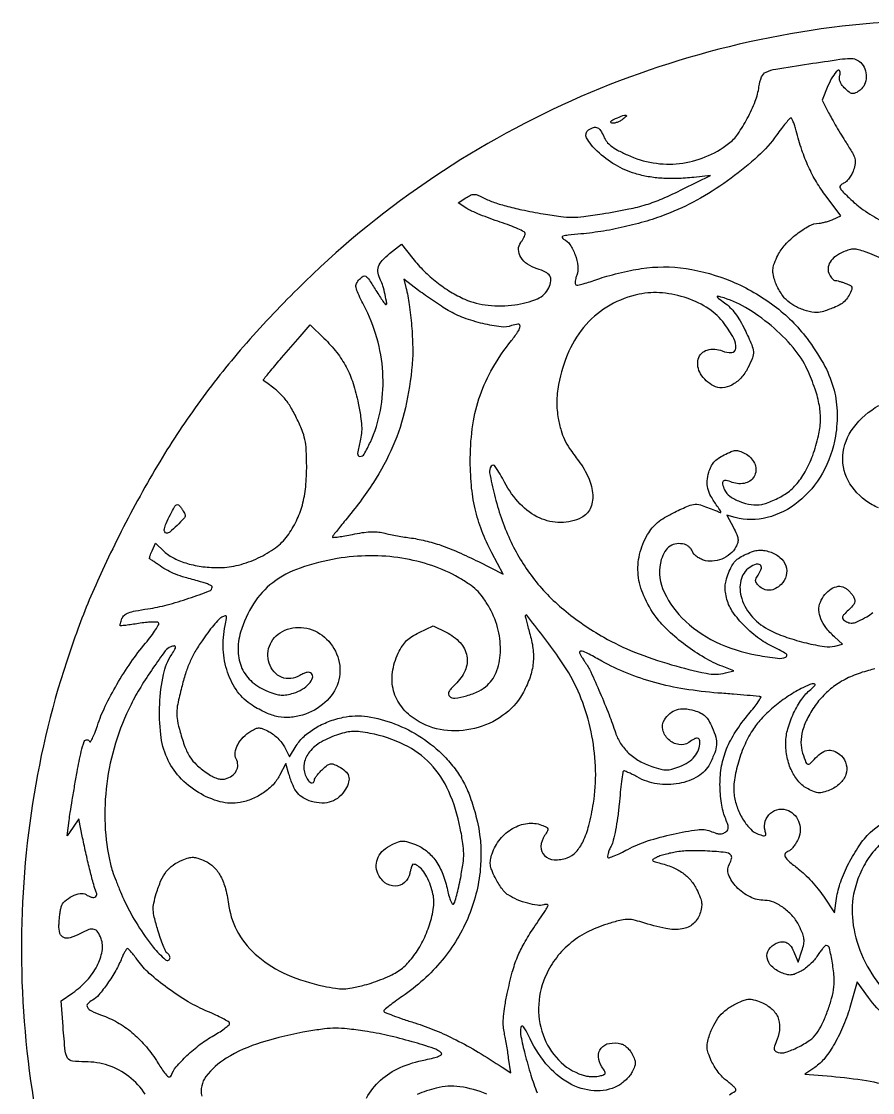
# Model space of a CAD drawing. Extents: x 110 to 728, y 29 to 646.
# Drawn here: x 109.6 to 392.4, y 290.1 to 646.1 of the extents above; entities that cross this region are included whole.
import ezdxf

# ---------------------------------------------------------------- set-up
doc = ezdxf.new("R2010")
doc.units = 0

msp = doc.modelspace()

# ---------------------------------------------------------------- linework, layer by layer
for points in [[(399.5, 645.989729, 0.045109), (344.721295, 637.681047, 0.045136), (292.332417, 619.683999, 0.045156), (244.044188, 592.58732, 0.045231), (201.434098, 557.275399, 0.017826), (183.339375, 537.958331, 0.022834), (168.18223, 518.882773, 0.022785), (154.80264, 498.470491, 0.017624), (142.065643, 475.122421, 0.00655), (136.543485, 463.721465, 0.010479), (132.162326, 453.831211, 0.011067), (128.371664, 444.170171, 0.008587), (124.661904, 433.5, 0.04384), (112.839986, 382.965581, 0.041591), (109.722688, 330.233605, 0.041653), (115.373704, 277.792377, 0.04429)], [(150.782505, 289.581621, 0.080999), (145.317409, 295.469605, 0.084888), (138.492396, 299.12415, 0.082339), (130.766917, 300.354546, -0.029958), (126.590944, 300.578298, -0.228573), (124.973088, 301.599052, -0.11519), (124.186505, 303.901857, -0.005539), (123.46236, 312.043929), (122.797777, 320.587858), (126.719436, 323.305569, 0.056914), (131.36548, 327.378142, 0.064151), (134.760986, 332.244159, 0.073659), (136.456638, 337.129676, 0.138459), (136.091697, 341.258819, 0.049782), (134.980271, 343.486375, 0.19271), (133.75462, 344.375818, 0.154062), (132.066313, 344.27658, 0.029022), (129.212142, 342.993557, -0.041684), (125.834459, 341.576764, -0.175929), (123.674408, 341.651201, -0.234048), (122.441642, 343.033617, -0.074078), (122.09968, 345.856989, -0.013824), (122.1859, 347.423001, -0.010807), (122.363127, 349.116679, -0.010958), (122.596928, 350.687152, -0.026082), (122.856543, 351.838089, -0.14316), (124.052057, 353.751783, -0.067575), (126.489054, 355.394342, -0.069313), (129.177918, 356.284565, -0.188654), (131.112582, 355.909259, 0.053479), (132.742461, 355.106441, 0.149753), (133.999967, 355.039066, 0.287052), (134.592971, 355.65313, 0.151066), (134.492899, 356.75, -0.030255), (133.634579, 359.252957, -0.006027), (132.428714, 363.826206, -0.006334), (131.150477, 369.210485, -0.005755), (129.965508, 374.799952), (128.705512, 381.099903), (126.771359, 378.299952), (124.837205, 375.5), (125.459026, 380.5, -0.007925), (125.831731, 383.152835, -0.002152), (126.505658, 387.335938, -0.002177), (127.311514, 392.076175, -0.002261), (128.148831, 396.75, -0.007096), (129.487398, 403.492369, -0.044807), (130.520397, 406.835006, -0.318852), (131.404502, 407.394475, -0.308027), (132.250971, 406.75, 0.621168), (132.558203, 406.707747, 0.034959), (133.185704, 407.788861, 0.022884), (133.980632, 409.616577, 0.010777), (134.846572, 412.041866, -0.032365), (137.466623, 418.487346, -0.019335), (141.358519, 425.79332, -0.018868), (145.9871, 433.080762, -0.023148), (150.865825, 439.5, 0.012297), (152.735987, 441.852932, 0.019884), (154.194945, 443.952791, 0.014739), (155.231151, 445.689391, 0.333378), (155.157284, 446.232907, 0.194187), (154.595342, 446.476167, 0.01484), (152.91185, 446.468185, 0.018661), (150.843635, 446.319563, 0.013072), (148.528668, 446.004666, -0.004013), (146.250713, 445.652664, -0.00643), (144.300609, 445.392901, -0.001926), (142.617, 445.197211, -0.248854), (142.428134, 445.271759, -0.232945), (142.383313, 445.447786, -0.011209), (142.52592, 446.054614, -0.016362), (142.741774, 446.788783, -0.010867), (143.034873, 447.616289, -0.125001), (143.828113, 448.749182, -0.087487), (145.17364, 449.549708, -0.044974), (147.469878, 450.19086, -0.009001), (151.668313, 450.887348, 0.027812), (158.009666, 452.186036, 0.017316), (165.280086, 454.37338, 0.008603), (172.099905, 456.817116, 0.311945), (173, 458.119442, 0.271591), (172.782777, 458.489853, 0.022854), (171.751563, 459.006328, 0.025406), (170.378599, 459.53541, 0.016633), (168.75, 460.010351, -0.00792), (163.995438, 461.30747, -0.023122), (160.777125, 462.404108, -0.030669), (158.221532, 463.594656, -0.026722), (155.705773, 465.13956, 0.000075), (154.45656, 466.001546, 0.000109), (153.35726, 466.759492, 0.000051), (152.420578, 467.404872, 0.002013), (152.212559, 467.546936, -0.316245), (152.144867, 467.725124, -0.013605), (152.338102, 468.405464, -0.019001), (152.635598, 469.241296, -0.011896), (153.043579, 470.1963), (154.162039, 472.651053), (157.033369, 469.968829, 0.072906), (160.33144, 467.684281, 0.044235), (164.761652, 465.956598, 0.040148), (169.944667, 464.888829, 0.034324), (175.513722, 464.586153, 0.060391), (181.771549, 465.435882, 0.045931), (188.283989, 467.793905, 0.047083), (194.036827, 471.190066, 0.07929), (197.990584, 475.145699, 0.043419), (200.961751, 480.100903, 0.046528), (202.952268, 485.383442, 0.042172), (204.062469, 491.379795, 0.026555), (204.387947, 498.5, 0.011059), (204.231832, 503.784411, 0.039413), (203.791944, 507.137717, 0.044016), (202.857507, 510.188782, 0.016341), (201.034103, 514.295587, 0.023911), (198.874421, 518.26448, 0.044171), (196.6994, 521.219922, 0.042532), (193.982085, 523.818463, 0.020518), (190.107705, 526.685179, -0.437715), (190.047659, 527.08348, -0.003019), (192.464875, 530.062925, -0.006103), (196.022472, 534.288072, -0.001379), (202.174178, 541.376067), (205.557021, 545.252134), (210.129787, 540.807914, -0.033352), (214.391486, 536.074211, -0.045265), (217.521376, 531.253211, -0.043643), (219.810959, 525.809448, -0.028125), (221.536193, 519.181934, -0.010106), (222.3184, 514.839379, -0.027262), (222.642112, 511.722691, -0.036421), (222.581244, 509.168746, -0.038003), (222.148677, 506.687618, 0.025485), (221.320842, 502.553241, 0.425294), (222.091759, 501.554943, 0.299816), (223.476268, 502.264502, 0.021326), (225.544429, 506.316079, 0.06066), (228.876094, 516.78302, 0.055446), (229.738188, 528.072526, 0.054207), (228.091725, 539.518033, 0.052882), (224.018618, 550.443569, -0.004246), (221.454564, 555.697549, -0.060218), (220.787592, 557.675452, -0.166545), (220.954232, 559.000418, -0.082744), (221.950142, 560.394586, -0.05438), (223.206264, 561.40362, -0.290117), (224.046176, 561.406444, -0.10785), (224.944943, 560.523996, -0.005879), (227.089761, 557.162507, 0.004768), (228.346264, 555.183558, 0.007572), (229.463408, 553.516486, 0.002671), (230.446692, 552.11225, 0.24328), (230.663738, 552, 0.465644), (230.990607, 552.388685, 0.008873), (230.426156, 555.322133, 0.017173), (229.711219, 558.216245, 0.053769), (228.961473, 560.071988, -0.078601), (228.132924, 562.455758, -0.126159), (228.289821, 564.590773, -0.103258), (229.515041, 566.681237, -0.041279), (231.949939, 568.960351), (235.899878, 572.08876), (239.671443, 567.29438, 0.031316), (243.337871, 563.190566, 0.028515), (247.599328, 559.437847, 0.028832), (252.205016, 556.237031, 0.034195), (256.900449, 553.784585, 0.077949), (264.672357, 551.738832, 0.059325), (273.488336, 551.886141, 0.064029), (281.058929, 553.925248, 0.19032), (284.858232, 557.588199, 0.071128), (285.52199, 559.849499, 0.176241), (285.174991, 561.515007, 0.14161), (283.750493, 562.803067, 0.040697), (280.953569, 563.895765, -0.075856), (277.733039, 565.421847, -0.105125), (275.521465, 567.714612, -0.134437), (274.755162, 570.276722, -0.169446), (275.511048, 572.617474, 0.024291), (276.05893, 573.419196, 0.024221), (276.52704, 574.27104, 0.024927), (276.861468, 575.052857, 0.081564), (276.968197, 575.603089, 0.287499), (276.6478, 576.148573, 0.012223), (274.548777, 577.176478, 0.017768), (271.871041, 578.294125, 0.011344), (268.687215, 579.410289, -0.009044), (265.298855, 580.580692, -0.009343), (261.991779, 581.860953, -0.009113), (259.170752, 583.074573, -0.039039), (257.567511, 583.955714), (254.760591, 585.797027), (257.304098, 587.463597, -0.029148), (258.823692, 588.337213, -0.106413), (259.894507, 588.612294, -0.10282), (261.003698, 588.427033, -0.026245), (262.673802, 587.675407, 0.031884), (266.219705, 586.127392, 0.020603), (270.491935, 584.774503, 0.016037), (275.892844, 583.490474, 0.007375), (283, 582.148744, 0.009462), (288.816671, 581.252275, 0.033566), (292.580713, 581.000126, 0.0324), (296.410533, 581.249396, 0.00838), (302.532848, 582.152983, 0.00773), (311.420496, 583.758791, 0.025906), (317.159366, 585.199799, 0.028554), (322.424927, 587.151191, 0.010999), (329.5, 590.430237), (338.5, 594.84444), (333, 594.265921, -0.017268), (327.402774, 593.871975, -0.024931), (322.442549, 593.94201, -0.027273), (317.883343, 594.484828, -0.02891), (313.5, 595.515036, -0.062292), (306.932811, 598.393313, -0.054371), (300.939128, 602.91319, -0.071886), (297.392748, 607.366474, -0.403984), (298.046214, 610.049724, -0.063976), (299.718858, 610.829544, -0.182249), (300.98122, 610.763768, -0.151767), (302.036042, 609.850065, -0.04078), (303.060039, 607.855052, 0.067155), (304.04354, 606.164131, 0.061797), (305.464687, 604.740005, 0.043657), (307.607964, 603.348778, 0.014953), (310.93136, 601.708043, 0.065916), (319.48491, 599.089811, 0.06937), (328.273706, 598.853486, 0.069355), (336.79364, 601.030104, 0.065843), (344.559832, 605.477838, 0.077848), (347.581856, 608.633243, 0.029629), (350.770597, 613.843739, 0.029869), (353.387974, 619.547447, 0.058638), (354.637902, 624.374857, -0.060074), (355.496324, 627.65154, -0.193592), (357.016888, 629.255615, -0.066794), (360.188694, 630.223847, -0.003181), (371.192458, 631.96044, -0.00168), (381.533587, 633.489572, -0.029081), (384.932537, 633.780204, -0.09811), (386.84327, 633.45528, -0.105732), (388.428571, 632.428571, -0.108568), (389.79762, 630.288471, -0.09362), (390.239769, 627.651433, -0.096972), (389.688544, 625.113994, -0.12742), (388.239716, 623.25, -0.043887), (386.756071, 622.301377, -0.159184), (385.665701, 622.119322, -0.132643), (384.558902, 622.60568, -0.026912), (382.948848, 624.051152, -0.043879), (382.082619, 625.084398, -0.070964), (381.56573, 626.106255, -0.080851), (381.394924, 627.130367, -0.077968), (381.553786, 628.169465, 0.166591), (381.522187, 629.553987, 0.52692), (380.785193, 629.740545, 0.077666), (379.096679, 627.710451, 0.036448), (377.558396, 624.651239), (375.616793, 619.968459), (377.774882, 615.734229, 0.010033), (378.857031, 613.712352, 0.004404), (380.367074, 611.076832, 0.004356), (382.018856, 608.307557, 0.005821), (383.568856, 605.8252, -0.010198), (385.680436, 602.376633, -0.065357), (386.473209, 600.493653, -0.103179), (386.575229, 598.859175, -0.043898), (386.070568, 596.713824, -0.043232), (385.475757, 595.32705, -0.038211), (384.629736, 594.001245, -0.040178), (383.674784, 592.922659, -0.086744), (382.758274, 592.305342, 0.081223), (381.670379, 591.589801, 0.321727), (381.517077, 590.850182, 0.090475), (382.262796, 589.756929, 0.005144), (385.174214, 586.86852, 0.043235), (389.293796, 583.504836, 0.019235), (395.238681, 579.778952, 0.011009)], [(401.923394, 563.536321, 0.061861), (389.894965, 569.537059, 0.021674), (387.696891, 570.207006, 0.06364), (386.130063, 570.404512, 0.069801), (384.64631, 570.193768, 0.030064), (382.758652, 569.524811, 0.057219), (380.04715, 567.990266, 0.095321), (378.261639, 566.079091, 0.122797), (377.581313, 564.005185, 0.141944), (378.012326, 561.976968, 0.032788), (378.483512, 561.220297, 0.039524), (379.02386, 560.580734, 0.043637), (379.552284, 560.132876, 0.155189), (379.970084, 560, -0.057874), (380.473443, 559.941541, -0.010994), (381.368453, 559.709929, -0.011602), (382.406717, 559.390556, -0.010426), (383.467057, 559.012525, -0.024585), (385.020672, 558.332687, -0.210151), (385.495831, 557.762662, -0.175015), (385.443218, 556.965602, -0.016205), (384.579315, 555.153379, -0.064547), (383.382882, 553.427485, -0.069712), (381.813411, 552.114854, -0.04717), (379.464997, 550.942403, -0.013651), (375.642913, 549.584027, -0.113822), (373.070031, 549.358295, -0.046665), (369.638454, 550.170534, -0.045722), (366.221863, 551.684256, -0.06935), (363.632846, 553.639881, -0.040046), (362.541225, 554.921918, -0.023528), (361.439769, 556.609519, -0.023432), (360.491457, 558.411867, -0.036616), (359.867103, 560.049235, -0.031038), (359.350553, 562.264933, -0.073573), (359.31659, 563.954061, -0.062975), (359.776141, 565.734773, -0.018126), (360.924322, 568.34367, -0.073527), (363.326018, 571.87213, -0.040508), (367.169673, 575.420003, -0.04029), (371.323575, 578.164684, -0.120523), (374.587547, 579.045104, 0.042688), (375.508848, 579.145836, 0.017794), (376.727346, 579.430897, 0.017452), (378.017702, 579.830469, 0.02161), (379.186396, 580.295104), (381.872791, 581.5), (376.97599, 587.970151, -0.026667), (373.743338, 592.751155, -0.027952), (371.093064, 597.776355, -0.026276), (368.890551, 603.340861, -0.018916), (367.002215, 609.75, 0.015004), (366.537105, 611.375405, 0.023542), (366.030967, 612.737466, 0.019981), (365.543021, 613.7664, 0.297154), (365.211456, 613.95201, 0.198319), (364.793866, 613.745684, 0.006246), (363.53399, 612.273485, 0.011274), (362.084401, 610.454278, 0.007475), (360.5, 608.305272, -0.051824), (354.298132, 601.28966, -0.028175), (345.394366, 593.985916, -0.027401), (335.221065, 587.380549, -0.034091), (325.08412, 582.447194, -0.021504), (318.318189, 580.040353, -0.016737), (310.782088, 577.992773, -0.016524), (303.00235, 576.425596, -0.01908), (295.5, 575.4632, 0.004506), (291.224983, 575.041007, 0.045882), (289.479288, 574.688681, 0.42461), (289.253102, 574.250874, 0.207069), (289.720651, 573.733218, -0.140071), (291.857544, 571.910656, -0.059191), (293.574091, 568.514982, -0.058707), (294.46726, 564.74326, -0.120216), (294.093584, 561.746146, 0.029437), (293.760627, 560.686559, 0.04228), (293.602902, 559.715965, 0.049493), (293.619919, 558.953726, 0.227822), (293.851534, 558.591757, 0.193311), (294.415584, 558.493968, 0.009534), (296.289731, 558.931436, 0.014265), (298.540803, 559.571218, 0.009717), (301.063324, 560.420813, -0.017283), (304.101055, 561.393015, -0.008926), (307.959226, 562.408339, -0.008862), (311.967861, 563.312126, -0.013273), (315.5, 563.945693, -0.075382), (330.408955, 563.952569, -0.062384), (345.710345, 559.641496, -0.061611), (359.658935, 551.612423, -0.069543), (370.595313, 540.701611, -0.035026), (376.033765, 532.358682, -0.056194), (379.302744, 524.526406, -0.061118), (380.580546, 516.660428, -0.051559), (380.040184, 508.23824, -0.085683), (375.729073, 495.974797, -0.095484), (367.665871, 486.389896, -0.106355), (357.395591, 481.18449, -0.133268), (346.757041, 481.267285), (344.014082, 482.03457), (346.141565, 477.952904, -0.016365), (347.255044, 475.634579, -0.0713), (347.664166, 474.171533, -0.101994), (347.573056, 472.925182, -0.053837), (346.989759, 471.480865, -0.095602), (345.064472, 469.109853, -0.078465), (342.264104, 467.42536, -0.079274), (339.109988, 466.697767, -0.101326), (336.161055, 467.0937, -0.042086), (334.940435, 467.638139, -0.041081), (333.817668, 468.383065, -0.044114), (332.945585, 469.205446, -0.10519), (332.507741, 469.975611, 0.081785), (332.135364, 470.707708, 0.052813), (331.493071, 471.412162, 0.051597), (330.69557, 471.984993, 0.066099), (329.859559, 472.326475, 0.091716), (327.319158, 472.511891, 0.1192), (325.132237, 471.72018, 0.108248), (323.402688, 469.938367, 0.066036), (322.194092, 467.253486, 0.170037), (322.63673, 457.586498, 0.101566), (329.0619, 447.886774, 0.083292), (340.228803, 439.963268, 0.069328), (354.097759, 435.482812, 0.012074), (360.828796, 434.466255, 0.129445), (363.542495, 434.825764, 0.605526), (363.643733, 435.914987, 0.037533), (359.999951, 437.903226, -0.050926), (354.816833, 440.913929, -0.040186), (349.887149, 445.136795, -0.041631), (345.986668, 449.777692, -0.088399), (343.99716, 454.010547, -0.025045), (343.470313, 456.447042, -0.056454), (343.37586, 458.331334, -0.054138), (343.704685, 460.236938, -0.021445), (344.546575, 462.761126, -0.029505), (345.610401, 465.119205, -0.067089), (346.738683, 466.710465, -0.068738), (348.229895, 467.923234, -0.032274), (350.437981, 469.075591, -0.021463), (352.778259, 469.992878, -0.058673), (354.512114, 470.368644, -0.065832), (356.168226, 470.310218, -0.032773), (358.214885, 469.826123, -0.10072), (361.578868, 467.994717, -0.13459), (363.543946, 465.146367, -0.149175), (363.673705, 461.918496, -0.133131), (362, 459, -0.074607), (360.147813, 457.63113, -0.107373), (358.191547, 457.082138, -0.115521), (356.289247, 457.409375, -0.096554), (354.585776, 458.557081, -0.039567), (353.767754, 459.515936, -0.15698), (353.530321, 460.242641, -0.125291), (353.736268, 461.066673, -0.021465), (354.568685, 462.464482, 0.077472), (355.422977, 464.35004, 0.311249), (355.031337, 465.483371, 0.248095), (353.680539, 465.685063, 0.060546), (351.594569, 464.653921, 0.195526), (348.602859, 460.323606, 0.134203), (348.895334, 454.287421, 0.106523), (352.485771, 448.123878, 0.094213), (358.440516, 443.660566, 0.032441), (363.921453, 441.404548, 0.022269), (370.382962, 439.538905, 0.020351), (376.411815, 438.342758, 0.100604), (379.851798, 438.49894), (382.345068, 439.124711), (379.681666, 441.594357, -0.040282), (376.893803, 444.631634, -0.069088), (375.176388, 447.60264, -0.085923), (374.559457, 450.431173, -0.109439), (375.022344, 453.053943, -0.070231), (376.556438, 455.654713, -0.085536), (378.666043, 457.53118, -0.103228), (380.944374, 458.364363, -0.16042), (382.987272, 458.006812, -0.045623), (383.818063, 457.459436, -0.028305), (384.688798, 456.679638, -0.02828), (385.467489, 455.804767, -0.044869), (386.017682, 454.96696, -0.072416), (386.429053, 453.828775, -0.140526), (386.355299, 452.872621, -0.094954), (385.738283, 451.856112, -0.022129), (384.329368, 450.429444, 0.015063), (382.900984, 449.023356, 0.102227), (382.378013, 448.188081, 0.233364), (382.443739, 447.55145, 0.111816), (383.038768, 446.954879, 0.065931), (384.54286, 446.260851, 0.119688), (385.887088, 446.17686, 0.072019), (387.557221, 446.729639, 0.012984), (390.453809, 448.272356, 0.046152), (392.471416, 449.675273, 0.03771)], [(394.289959, 484.463677, -0.021051), (392.258667, 485.46434, -0.128938), (384.829111, 492.473444, -0.157762), (382.523282, 501.691832, -0.145437), (386.022439, 511.082336, -0.105224), (394.5, 518.451739, -0.027812)], [(393.163466, 430.965472, 0.001374), (391.024244, 430.396909, 0.033305), (385.590042, 428.54097, 0.043887), (380.955696, 426.108138, 0.046456), (377.026457, 423.033518, 0.045369), (373.69794, 419.263616, 0.035577), (370.859604, 414.751431, 0.054881), (369.148633, 410.476671, 0.06457), (368.580507, 406.505759, 0.084942), (369.149381, 402.896573, 0.008261), (370.231907, 399.858868, 0.219624), (370.829035, 399.268675, 0.286778), (371.569308, 399.427535, 0.013359), (373.442321, 401.343263, -0.06485), (375.631347, 403.164225, -0.122547), (377.797258, 403.883116, -0.133049), (379.924307, 403.478558, -0.083418), (382, 402, -0.136609), (383.640815, 399.093015, -0.144126), (383.496908, 395.821229, -0.125194), (381.524166, 392.805769, -0.090848), (378.113391, 390.661787, -0.023496), (375.951129, 389.913911, -0.084695), (374.507859, 389.744233, -0.083002), (373.074648, 390.061092, -0.022021), (370.935349, 391.035085, -0.09534), (367.89908, 393.398271, -0.068376), (365.526528, 396.997749, -0.061751), (364.02366, 401.489336, -0.0524), (363.549619, 406.472918, -0.067949), (364.216305, 411.020705, -0.039703), (366.163177, 416.183423, -0.039892), (368.866317, 420.907649, -0.076353), (371.843689, 424.091686, 0.04877), (373.227527, 425.417478, 0.610236), (373.016034, 425.937202, 0.123824), (371.549807, 425.703754, 0.016662), (368.70034, 424.370608, 0.030856), (363.887175, 421.533538, 0.028222), (359.307245, 418.046507, 0.029286), (355.354755, 414.246558, 0.044385), (352.440811, 410.474927, 0.042784), (349.710136, 405.275295, 0.032399), (347.600716, 399.182221, 0.033181), (346.386124, 393.256546, 0.073732), (346.438369, 388.660052, 0.052058), (347.538129, 384.568557, 0.048473), (349.478182, 380.686803, 0.052186), (351.882827, 377.617866, 0.116666), (354.363362, 376.029281, 0.011226), (356.108118, 375.460989, 0.190782), (356.698734, 375.511077, 0.323917), (356.917108, 375.927832, 0.027989), (356.664703, 377.174174, -0.140148), (356.736506, 380.336046, -0.13988), (358.468654, 382.98481, -0.141883), (361.315515, 384.29669, -0.145375), (364.393077, 383.866763, -0.110651), (366.618272, 382.18241, -0.102384), (367.988704, 379.664288, -0.098619), (368.276741, 376.726724, -0.09488), (367.426983, 373.8588, -0.027866), (366.734177, 372.684376, -0.028531), (365.920057, 371.603912, -0.029756), (365.108084, 370.753486, -0.095949), (364.447715, 370.341563, 0.146429), (363.387826, 369.523724, 0.290635), (363.329608, 368.505582, 0.090817), (364.540876, 367.037096, 0.011959), (367.704633, 364.499359, -0.028414), (369.771584, 362.726586, -0.015546), (372.105555, 360.338609, -0.015451), (374.332519, 357.758012, -0.023721), (376.079991, 355.379546), (379.750716, 349.851986), (380.423122, 354.675993, -0.052675), (381.781419, 360.13773, -0.030798), (384.475632, 366.326779, -0.030758), (387.920988, 372.158124, -0.05117), (391.582807, 376.528587, -0.097124), (399.778257, 381.868785, -0.108758)], [(344.814181, 289.425142, 0.00727), (346.75353, 290.598261, 0.258604), (347, 291.04293, 0.18166), (346.835277, 291.481351, 0.01986), (346.081721, 292.27655, 0.022249), (345.071273, 293.177316, 0.016203), (343.873943, 294.089761, -0.04919), (342.536393, 295.255981, -0.025379), (341.096774, 296.94904, -0.024961), (339.780263, 298.856905, -0.034421), (338.809533, 300.697677, -0.019099), (337.809427, 303.21419, -0.062453), (337.427409, 304.960701, -0.071118), (337.5129, 306.622487, -0.03006), (338.074396, 308.789822, -0.037367), (339.623546, 312.576843, -0.057468), (341.555715, 315.540109, -0.06091), (344.018858, 317.864897, -0.048776), (347.154892, 319.733519, -0.017223), (349.732839, 320.840059, -0.080263), (351.309487, 321.177473, -0.085459), (352.864501, 320.990192, -0.020985), (355.308213, 320.146795, -0.082507), (358.725978, 318.103031, -0.114213), (360.85076, 315.247918, -0.114392), (361.503133, 311.753141, -0.082951), (360.679752, 307.866646, 0.009615), (359.819883, 305.547558, 0.103517), (359.691237, 304.560006, 0.230735), (360.041799, 303.962095, 0.070024), (361.015992, 303.494924, 0.159033), (363.518251, 303.515176, 0.034353), (367.570788, 305.191405, 0.036384), (371.498182, 307.511615, 0.090212), (373.849832, 309.86742, 0.037849), (375.536679, 312.753566, 0.021277), (377.158491, 316.477816, 0.020797), (378.520555, 320.49926, 0.026387), (379.422875, 324.314739, 0.062326), (379.626457, 328.014541, 0.023326), (379.02291, 333.1868, 0.014752), (378.05333, 338.166288, 0.350642), (377.010662, 339, 0.194025), (376.56939, 338.822067, 0.021697), (375.807567, 338.02187, 0.023824), (374.955221, 336.945604, 0.017151), (374.105186, 335.670194, -0.040141), (373.069518, 334.26107, -0.024955), (371.649413, 332.778713, -0.024974), (370.091593, 331.447813, -0.04079), (368.634971, 330.502753, -0.023173), (366.648722, 329.54901, -0.080238), (365.268199, 329.209432, -0.087662), (363.91748, 329.336532, -0.03101), (362.073128, 329.969709, -0.093593), (358.839853, 332.085004, -0.159232), (357.336727, 334.90987, -0.193158), (357.923501, 337.684209, -0.139195), (360.36131, 339.754855, -0.0843), (362.310878, 340.272073, -0.150901), (363.917788, 339.932228, -0.122424), (365.278106, 338.660901, -0.046301), (366.495229, 336.340207), (367.66434, 333.5), (368.914447, 337.264315, 0.029101), (369.518613, 339.513249, 0.079409), (369.593775, 341.153953, 0.067615), (369.156177, 342.884104, 0.017023), (367.976879, 345.547761, 0.067812), (365.902354, 348.671353, 0.053009), (362.901642, 351.428955, 0.05525), (359.578696, 353.362106, 0.104506), (356.560075, 354, -0.116528), (351.659575, 355.157814, -0.085954), (347.157157, 358.47872, -0.100589), (344.536971, 362.6275, -0.234419), (344.886164, 366.189328, 0.044785), (345.313727, 367.033681, 0.056413), (345.54435, 367.8784, 0.067449), (345.558133, 368.59908, 0.169396), (345.332102, 369.065597, 0.173152), (343.488298, 369.936125, 0.011498), (337.554326, 370.383265, 0.017623), (331.429291, 370.487231, 0.04015), (326.829715, 370.032578, 0.01268), (324.908543, 369.634847, 0.012447), (322.997999, 369.138055, 0.012418), (321.345889, 368.61953, 0.045344), (320.343849, 368.172551, 0.028836), (319.396331, 367.568079, 0.40475), (319.33191, 367.206027, 0.178227), (319.770085, 366.889924, 0.008883), (321.514134, 366.436351, -0.037454), (325.861211, 365.03648, -0.058348), (329.305377, 363.141594, -0.064603), (331.967625, 360.668574, -0.060665), (333.976879, 357.547761, -0.017551), (335.117899, 354.963204, -0.062606), (335.574145, 353.21722, -0.076794), (335.537497, 351.605802, -0.035702), (335.023968, 349.572624, -0.134737), (332.76854, 346.179435, -0.14306), (329.146762, 344.509151, -0.086998), (323.695098, 344.648955, -0.027441), (315.778064, 346.70483, 0.023025), (312.840473, 347.4954, 0.066376), (310.743365, 347.672593, 0.051687), (308.396886, 347.314245, 0.010014), (304.263515, 346.148658, 0.046816), (297.347249, 343.318228, 0.056648), (291.544021, 339.388899, 0.058718), (286.933075, 334.390854, 0.056598), (283.54346, 328.39815, 0.098087), (281.418749, 318.237253, 0.100982), (283.366674, 308.146446, 0.107695), (288.940672, 300.112192, 0.126618), (297.059865, 295.699823, 0.03577), (298.181549, 295.502198, 0.023704), (299.487554, 295.429656, 0.023882), (300.76964, 295.480539, 0.042114), (301.813094, 295.661374, 0.025945), (303.148134, 296.085576, 0.257073), (303.517378, 296.516894, 0.185023), (303.413175, 297.157935, 0.013248), (302.448177, 298.719436, -0.125036), (301.303459, 302.047769, -0.19579), (302.198211, 304.8977, -0.178596), (304.931627, 306.486186, -0.105103), (308.754762, 306.346703, -0.081291), (309.749649, 305.916505, -0.042035), (310.827687, 305.08951, -0.040348), (311.819252, 304.028865, -0.0485), (312.560591, 302.88283, -0.027197), (313.330846, 301.171223, -0.094612), (313.546794, 299.983326, -0.092255), (313.312464, 298.783187, -0.025113), (312.508753, 297.016927, -0.05022), (311.683983, 295.751458, -0.029585), (310.469572, 294.41372, -0.029362), (309.083881, 293.20858, -0.043897), (307.733073, 292.343943, -0.139741), (299.869626, 290.717546, -0.111445), (291.55113, 293.251654, -0.092169), (283.886038, 299.727506, -0.066229), (277.983368, 309.285884, 0.054488), (276.39044, 312.0057, 0.658821), (275.535153, 311.802736, 0.091918), (275.567078, 308.797981, 0.014323), (276.883628, 302.981278, 0.01179), (278.876666, 295.912371, 0.019793), (280.921937, 290.092902, 0.023655)], [(395.588143, 373.28396, 0.053131), (391.606932, 368.841228, 0.050201), (388.449761, 363.380256, 0.046871), (386.356846, 357.273865, 0.090522), (385.78408, 347.050666, 0.068499), (388.694112, 336.171613, 0.065101), (394.652905, 325.958899, 0.066276)], [(397.026115, 315.254562, -0.061197), (391.045664, 321.712684), (387.286588, 326.925368), (385.075768, 319.212684, -0.027748), (382.746262, 312.51333, -0.03269), (379.792736, 306.483677, -0.036119), (376.51141, 301.615063, -0.076303), (373.198267, 298.508482), (369.896535, 296.245173), (378.698267, 295.533716, -0.020509), (390.39032, 294.104098, -0.037209), (399.749277, 291.842892, -0.034509)], [(224.244364, 288.298914, -0.083139), (228.937376, 294.236918, -0.081046), (235.40905, 298.424795, -0.054922), (243.808404, 301.049438, 0.012175), (246.471972, 301.638031, 0.037116), (248.231432, 302.213356, 0.076391), (249.130235, 302.755447, 0.440885), (249.152443, 303.247557, 0.117177), (246.641859, 304.794101, 0.010061), (239.381933, 307.029503, 0.014097), (231.256174, 309.10769, 0.017981), (223.658019, 310.539334, 0.008918), (217.877034, 311.309493, 0.028892), (214.013628, 311.529328, 0.031156), (210.305479, 311.294593, 0.011718), (205.158019, 310.522189, 0.030439), (189.295013, 306.753745, 0.062791), (177.669349, 301.568794, 0.095885), (170.93955, 295.471614, 0.218296), (169.517858, 288.918694, 0.113689)], [(264.182832, 289.638889, 0.064128), (255.305164, 292.07487, 0.099772), (247.408737, 291.607136, 0.031862), (241.144125, 289.518916, 0.081189)]]:
    msp.add_lwpolyline(points, format="xyb")
for points in [[(309.196747, 613.425253, -0.036017), (308.246059, 612.856661, -0.039159), (307.249288, 612.448412, -0.042577), (306.349765, 612.242203, -0.125693), (305.72424, 612.311182, -0.245884), (305.481697, 612.582923, -0.241421), (305.564396, 612.940484, -0.089142), (306.090738, 613.376592, -0.029069), (307, 613.822543, -0.010928), (309.454338, 614.791484, -0.134062), (310.44902, 614.878857, -0.625222), (310.555569, 614.500292, -0.029164)], [(237.367452, 557.672089, -0.02688), (238.473295, 551.988247, -0.014588), (239.249538, 544.910513, -0.014588), (239.611858, 537.796834, -0.026784), (239.42723, 532, -0.03499), (237.177742, 517.635957, -0.044995), (233.035328, 504.932933, -0.043568), (226.563069, 492.863699, -0.029934), (217.293659, 480.392187, 0.004682), (215.648136, 478.397006, 0.007141), (214.261262, 476.63202, 0.003087), (213.114106, 475.108982, 0.161219), (213, 474.764295, 0.44588), (213.188211, 474.595199, 0.005834), (214.94245, 474.804162, 0.012031), (217.07673, 475.136092, 0.007069), (219.612597, 475.630333, -0.014992), (222.801672, 476.199596, -0.025233), (225.507213, 476.460689, -0.02993), (227.833708, 476.4279, -0.043274), (229.862597, 476.099588, 0.011122), (231.609739, 475.700303, 0.005123), (233.900263, 475.254592, 0.005071), (236.319824, 474.834774, 0.007004), (238.5, 474.510513, -0.025757), (243.757773, 473.525794, -0.024232), (248.996774, 471.990332, -0.020976), (254.703845, 469.740589, -0.011926), (261.414945, 466.5705), (269.692743, 462.416067), (265.948199, 469.458033, -0.030081), (262.571981, 476.847418, -0.035955), (260.335569, 484.16633, -0.034305), (259.100875, 492.011988, -0.023681), (258.73976, 501, -0.035147), (259.59874, 512.066664, -0.04733), (262.008565, 521.816096, -0.047482), (266.201181, 530.914605, -0.0357), (272.409474, 540.027083, 0.016709), (274.758374, 543.208278, 0.148709), (275.278962, 544.848421, 0.447735), (274.580434, 545.487459, 0.065678), (272.469467, 544.988391, -0.122863), (268.94612, 544.567765, -0.027466), (262.943787, 545.663728, -0.029218), (256.590706, 547.586849, -0.045181), (251.412493, 550.041489, -0.009929), (249.177277, 551.420588, -0.005488), (246.499938, 553.188692, -0.00547), (243.82482, 555.040771, -0.008761), (241.587297, 556.686011), (236.674594, 560.432656)], [(314.800222, 555.417297, 0.078935), (305.166125, 551.793964, 0.081506), (297.249083, 545.392731, 0.077034), (291.465013, 536.456607, 0.060873), (288.067656, 525.438388, 0.018917), (287.643505, 522.421207, 0.023284), (287.486471, 519.583079, 0.024328), (287.595535, 516.853262, 0.024715), (287.969377, 514.161477, 0.020349), (288.905276, 510.130111, 0.043873), (290.016432, 507.146413, 0.038727), (291.720221, 504.181707, 0.012802), (294.658541, 500.105838, -0.058631), (298.063601, 494.335366, -0.090447), (299.412045, 488.71737, -0.12109), (298.551501, 484.140314, -0.173664), (295.702155, 481.206225, -0.112446), (288.780842, 479.569571, -0.109973), (281.772152, 481.069412, -0.096079), (275.338993, 485.676243, -0.06712), (270.113716, 492.938026, 0.019016), (267.056366, 498.183461, 0.515599), (265.690108, 498.255873, 0.22001), (265.156565, 496.061671, 0.011271), (266.772807, 488.735328, 0.04685), (271.910152, 473.896835, 0.057064), (279.476372, 461.301219, 0.05626), (289.792043, 450.606099, 0.043693), (303.112019, 441.420389, 0.034827), (313.325146, 436.527518, 0.02322), (325.600346, 432.31318, 0.020838), (337.133939, 429.458773, 0.112179), (343.554967, 429.603152), (346.315645, 430.296038), (342.407823, 431.802431, -0.041179), (336.532129, 434.642456, -0.02696), (330.263112, 438.807847, -0.027134), (324.568795, 443.551992, -0.046868), (320.468869, 448.149489, -0.054137), (316.368803, 455.205053, -0.079212), (314.524548, 462.133547, -0.084771), (314.981583, 468.936602, -0.072217), (317.655243, 475.622805, -0.04089), (319.169352, 477.806242, -0.049283), (320.93594, 479.568802, -0.040176), (323.296205, 481.202545, -0.016923), (326.700503, 483.024092, -0.011629), (331.248775, 485.133246, -0.09581), (333.465301, 485.628707, -0.094096), (335.722257, 485.267348, -0.011028), (340.5, 483.422713, 0.009401), (341.787361, 482.920858, 0.476076), (341.991546, 483.042074, 0.1912), (341.906822, 483.401595, 0.003409), (340.739912, 485.049702, -0.027907), (338.689436, 488.269148, -0.067176), (337.650884, 490.890918, -0.079708), (337.439124, 493.40798, -0.053648), (337.963193, 496.250183, -0.042026), (338.713274, 498.16396, -0.066174), (339.693288, 499.628606, -0.062036), (341.070736, 500.849044, -0.032356), (343.04541, 502.023167, -0.015913), (345.441467, 503.150954, -0.083717), (346.848714, 503.496904, -0.105568), (348.134343, 503.32052, -0.032649), (349.934345, 502.533951, -0.158257), (353.131815, 499.299422, -0.222885), (353.24016, 495.30632, -0.225556), (350.247289, 492.704391, -0.160166), (345.734904, 492.910689, 0.035144), (343.711377, 493.521291, 0.253471), (342.76442, 493.255457, 0.274094), (342.516363, 492.343511, 0.039536), (343.202697, 490.454474, 0.133905), (344.988187, 488.307584, 0.058814), (348.2713, 486.542362, 0.05673), (352.095892, 485.514719, 0.083846), (355.562058, 485.57762, 0.040347), (357.167087, 486.015084, 0.017009), (359.243826, 486.846389, 0.016699), (361.414123, 487.889864, 0.020906), (363.348924, 489.006327, 0.072919), (366.867027, 492.034863, 0.048803), (369.944765, 496.37407, 0.042537), (372.496923, 501.875207, 0.030248), (374.434341, 508.394274, 0.050716), (375.06717, 513.348176, 0.048706), (374.704872, 518.39771, 0.041713), (373.277974, 523.931886, 0.023409), (370.684011, 530.379034, 0.069267), (366.008443, 537.711487, 0.041493), (358.663824, 545.004867, 0.041372), (350.169549, 551.021215, 0.066204), (342, 554.488267, 0.02737), (340.860669, 554.736363, 0.645715), (340.724357, 554.530005, 0.094961), (341.219923, 554.000502, 0.004558), (343.199864, 552.586935, -0.045863), (345.009992, 551.054322, -0.033037), (346.737413, 549.046695, -0.029233), (348.383981, 546.566198, -0.020574), (349.949864, 543.60505, -0.008931), (352.217525, 538.626745, -0.082659), (352.788879, 536.337841, -0.114778), (352.481059, 534.285548, -0.023582), (350.962235, 530.925974, -0.068344), (348.615418, 527.555434, -0.087044), (345.610164, 525.259195, -0.103009), (342.422535, 524.364958, -0.140822), (339.522646, 524.98788, -0.131029), (335.256342, 528.978089, -0.204266), (334.489475, 533.877496, -0.2683), (337.420847, 536.888616, -0.169172), (342.455322, 536.583114, 0.115806), (345.591434, 536.060279, 0.374303), (346.973654, 537.432334, 0.144602), (346.258286, 540.716992, 0.031325), (343.118329, 545.677955, 0.091856), (338.007128, 550.54259, 0.061637), (330.740598, 554.091988, 0.059894), (322.574744, 555.846208, 0.07367)], [(164, 481.945234, -0.190437), (163.59856, 480.929464, -0.012121), (161.312108, 478.604172, -0.012386), (158.917928, 476.396862, -0.18198), (157.863636, 476, -0.302779), (157.222622, 476.427349, -0.149507), (157.122567, 477.445443, -0.055385), (157.713353, 479.292879, -0.012895), (159.120226, 482.235662, -0.007689), (160.47235, 484.788303, -0.123909), (161.130753, 485.496384, -0.33532), (161.752859, 485.451578, -0.055169), (162.620226, 484.504694, -0.015564), (163.148486, 483.732947, -0.018676), (163.594691, 482.974485, -0.017644), (163.920219, 482.31603, -0.106363)], [(214.5, 467.574502, 0.04297), (202.204982, 464.4406, 0.079115), (193.134441, 459.563186, 0.089181), (186.731016, 452.57327, 0.068877), (182.450833, 443.14639, 0.077365), (181.59028, 436.774904, 0.103352), (182.895346, 431.102669, 0.106776), (186.313297, 426.5583, 0.087316), (191.543664, 423.430174, 0.019996), (194.091658, 422.57214, 0.055041), (195.955984, 422.242775, 0.060601), (197.742752, 422.343229, 0.028478), (199.996731, 422.880875, 0.059917), (202.927508, 424.157428, 0.074923), (205.231723, 426.020933, 0.108202), (206.34089, 427.933131, 0.280922), (205.980918, 429.419082, 0.151244), (205.361165, 429.745828, 0.090167), (204.520242, 429.750137, 0.062088), (203.449814, 429.420492, 0.027709), (202.138303, 428.740769, -0.106541), (199.100014, 427.729582, -0.121777), (196.070776, 428.135967, -0.119606), (193.540376, 429.918861, -0.10037), (191.908976, 432.775806, -0.194393), (192.328586, 439.200162, -0.182683), (197.104866, 443.741562, -0.153994), (204.41622, 444.425164, -0.144248), (211.017903, 440.828251, -0.130318), (214.985841, 433.997027, -0.145063), (214.825624, 426.39421, -0.135765), (210.474451, 419.739364, -0.108719), (202.952359, 415.578493, -0.05268), (198.79967, 414.808187, -0.067669), (194.925322, 415.029197, -0.060085), (190.91003, 416.324884, -0.031791), (186.300678, 418.817464, -0.096934), (181.458039, 423.351983, -0.074588), (178.132115, 429.802105, -0.069395), (176.679755, 437.410885, -0.064746), (177.307707, 445.316068, 0.006744), (177.77782, 447.6951, 0.141972), (177.70609, 448.406761, 0.402184), (177.297253, 448.591059, 0.03755), (176.187508, 448.100351, 0.08321), (175.178232, 447.321189, 0.012242), (173.464803, 445.37877, 0.013532), (171.541371, 442.957441, 0.011255), (169.625997, 440.284283, 0.019092), (167.27986, 436.550774, 0.027679), (165.525551, 433.075839, 0.026628), (164.119346, 429.32777, 0.015952), (162.832987, 424.747333, 0.007154), (161.553379, 419.221956, 0.045391), (161.201217, 416.362675, 0.058994), (161.421793, 413.804883, 0.016827), (162.361074, 409.925088, 0.020528), (163.95584, 404.984416, 0.054815), (165.606205, 401.676645, 0.063159), (167.786787, 399.079703, 0.035055), (171.018209, 396.487381, 0.023006), (172.983943, 395.254941, 0.049857), (174.614428, 394.537788, 0.064339), (176.059086, 394.265579, 0.076057), (177.441905, 394.396063, 0.09423), (179.559324, 395.376939, 0.114819), (180.997, 397.014661, 0.124264), (181.495717, 399.013225, 0.122781), (180.98985, 401.018965, -0.161762), (180.623463, 403.145072, -0.084346), (181.474565, 405.727302, -0.072108), (183.330772, 408.269686, -0.065892), (185.885541, 410.271307, -0.032424), (187.483563, 411.079371, -0.110283), (188.623982, 411.291217, -0.092029), (189.858635, 411.015706, -0.018651), (191.897859, 410.054707, -0.045849), (193.322689, 409.142799, -0.029685), (194.794873, 407.850795, -0.029788), (196.093743, 406.404014, -0.048731), (196.988574, 405.022096), (198.681429, 401.748474), (200.927742, 405.383085, -0.070213), (203.50653, 408.483731, -0.048124), (207.181331, 411.223537, -0.044603), (211.64039, 413.406925, -0.040513), (216.560977, 414.849632, -0.088254), (224.551594, 415.074795, -0.055362), (233.61459, 412.67848, -0.052188), (242.537866, 408.107724, -0.055279), (250.133744, 401.86269, -0.032106), (253.720582, 397.673194, -0.039396), (256.478204, 393.324286, -0.036087), (258.691037, 388.291204, -0.021151), (260.63563, 382, -0.082909), (262.162997, 365.453446, -0.078828), (258.297097, 348.996291, -0.076303), (249.359928, 334.099229, -0.070508), (236.15037, 322.102114, 0.007548), (233.794595, 320.449833, 0.011613), (231.812324, 318.942998, 0.006137), (230.207337, 317.630526, 0.228888), (230.019245, 317.212739, 0.299431), (230.273298, 316.848363, 0.003714), (233.052566, 315.761956, 0.009438), (236.376112, 314.562572, 0.00586), (240.318419, 313.27477, -0.021985), (247.166463, 310.790729, -0.019443), (254.062708, 307.621119, -0.017541), (261.337352, 303.601688, -0.01191), (269.337075, 298.545182), (272.174151, 296.655872), (271.485317, 301.577936, 0.004593), (271.161373, 303.747309, 0.003156), (270.755965, 306.201236, 0.003182), (270.335738, 308.558643, 0.006468), (269.969714, 310.404996, -0.045715), (269.700147, 312.693073, -0.026973), (269.777318, 315.445819, -0.021416), (270.200031, 318.8157, -0.010731), (271.007024, 323.03287, -0.012635), (272.705131, 330.10033, -0.030545), (274.405409, 335.194563, -0.033908), (276.597422, 339.720827, -0.019249), (279.8181, 344.889053, 0.001445), (283.725358, 350.688397, 0.045435), (284.549683, 352.200232, 0.509986), (284.274719, 352.664367, 0.100358), (283.129147, 352.54099, -0.112049), (281.027046, 352.36365, -0.032615), (277.825158, 353.026753, -0.03233), (274.366733, 354.22704, -0.038559), (271.299107, 355.807633, -0.069337), (270.307285, 356.628399, -0.024067), (269.118633, 358.060082, -0.02337), (267.944568, 359.783381, -0.025127), (266.966831, 361.568519, -0.018214), (265.854761, 364.096574, -0.064073), (265.41598, 365.814822, -0.076601), (265.465576, 367.421839, -0.033767), (265.995585, 369.486624, -0.090656), (268.630753, 374.314956, -0.091121), (272.799741, 377.888541, -0.09799), (277.692164, 379.572818, -0.125533), (282.408043, 379.034962, -0.019333), (284.032482, 378.344361, -0.21563), (284.477509, 377.821757, -0.201171), (284.39557, 377.121, -0.016651), (283.421202, 375.520083, 0.130187), (282.211695, 371.88394, 0.216838), (283.342713, 368.922873, 0.183276), (286.554523, 367.502638, 0.097618), (290.917448, 368.121067, 0.12529), (293.841815, 370.05677, 0.072161), (296.215302, 373.580784, 0.050756), (298.128072, 378.866202, 0.021555), (299.646316, 386.253298, 0.046595), (300.374055, 397.184513, 0.040207), (299.144481, 408.629976, 0.040235), (296.100535, 419.722733, 0.046837), (291.426429, 429.603734, 0.020538), (287.964899, 434.92743, 0.008379), (282.847219, 441.882654, 0.003399), (277.556534, 448.729137, 0.712735), (277, 448.537046, 0.060179), (277.05991, 448.041091, 0.002777), (277.474438, 446.390017, 0.004578), (277.996374, 444.433458, 0.003266), (278.615108, 442.252038, -0.045099), (279.61974, 437.105261, -0.05821), (279.554045, 432.294034, -0.057102), (278.374337, 427.555934, -0.041203), (276.050313, 422.625286, -0.107833), (269.469196, 415.383729, -0.094634), (260.16292, 411.120184, -0.094592), (249.936747, 410.585169, -0.107618), (240.738997, 413.950569, -0.084771), (235.957797, 418.266612, -0.102153), (233.255551, 423.669742, -0.100137), (232.884697, 429.788012, -0.078512), (234.826824, 436.161716, -0.029171), (236.182778, 438.581292, -0.055435), (237.584431, 440.315014, -0.055643), (239.329062, 441.694336, -0.029612), (241.74957, 443.012308), (246.406202, 445.201183), (250.716092, 443.107277, -0.093601), (255.363467, 439.654962, -0.143352), (257.578115, 435.190175, -0.14806), (257.00216, 430.34375, -0.102144), (253.788243, 425.802189, 0.019381), (252.371746, 424.37226, 0.069633), (251.645098, 423.316657, 0.133678), (251.479872, 422.493363, 0.181369), (251.790799, 421.809201, 0.233578), (253.659243, 421.176574, 0.038267), (257.504961, 421.992066, 0.04103), (261.52281, 423.538751, 0.07462), (264.423206, 425.51641, 0.124839), (267.605425, 430.426957, 0.078832), (268.761873, 437.193881, 0.07066), (267.782444, 444.734528, 0.066205), (264.737624, 451.886985, 0.024903), (262.75198, 454.888322, 0.043784), (260.787576, 457.120013, 0.04097), (258.373899, 459.070279, 0.019013), (254.956733, 461.211184, 0.048951), (245.988452, 465.257573, 0.042528), (235.971645, 467.719612, 0.041077), (225.329057, 468.507543, 0.03889)], [(159.23827, 438.275852, 0.148576), (157.411228, 436.921714, 0.008679), (153.334246, 431.218445, 0.014108), (149.242254, 424.904815, 0.020551), (146.029368, 419.103124, 0.042077), (140.889142, 406.253961, 0.042193), (137.978461, 392.737425, 0.042842), (137.404662, 379.127374, 0.046521), (139.207394, 366, 0.026058), (139.863091, 363.733007, 0.008573), (141.056463, 360.471875, 0.008513), (142.506627, 356.892899, 0.00954), (144.026184, 353.5, 0.0298), (148.274273, 345.719073, 0.029901), (153.412905, 338.507524, 0.046616), (157.541331, 334.267397, 0.639691), (159, 334.940983, 0.087392), (158.928804, 335.345209, 0.053344), (158.715167, 335.781589, 0.051425), (158.401264, 336.18222, 0.062544), (158.030357, 336.481239, -0.150131), (157.55682, 337.022035, -0.009771), (156.732436, 338.963182, -0.013519), (155.843656, 341.360507, -0.009636), (154.973532, 344.088875, -0.009776), (153.778895, 348.407137, -0.051716), (153.419763, 350.832505, -0.063921), (153.606133, 353.045878, -0.019653), (154.440067, 356.298619, -0.029228), (155.991198, 360.564991, -0.063309), (157.763028, 363.564205, -0.074248), (160.025312, 365.725285, -0.055543), (163.049345, 367.390408, -0.025561), (165.188416, 368.15007, -0.083577), (166.673418, 368.334202, -0.075862), (168.21384, 368.030217, -0.018673), (170.612944, 367.061928, -0.08953), (173.544756, 365.058171, -0.076748), (175.778458, 362.05484, -0.058865), (177.419976, 357.806176, -0.027362), (178.575135, 352, 0.098291), (181.73883, 342.988541, 0.084481), (188.236079, 335.308253, 0.073129), (197.829472, 329.372384, 0.050232), (210.041949, 325.491176, 0.014696), (213.981063, 324.78274, 0.044671), (216.694413, 324.621725, 0.042807), (219.454825, 324.942181, 0.012659), (223.604739, 325.898329, 0.019423), (226.582964, 326.789037, 0.01484), (229.767369, 327.984475, 0.015073), (232.686487, 329.284389, 0.033891), (234.792832, 330.481601, 0.066604), (238.320542, 333.560794, 0.042574), (241.5535, 337.947978, 0.040138), (244.198697, 343.158755, 0.04035), (245.971841, 348.716132, 0.019241), (246.545347, 351.702751, 0.049142), (246.662041, 353.901073, 0.049361), (246.347342, 356.074205, 0.019559), (245.508087, 358.975651, 0.036692), (244.322596, 361.82691, 0.056133), (242.857852, 364.064861, 0.070443), (241.264787, 365.51498, 0.150575), (239.690741, 366, 0.302246), (239.490102, 365.866521, 0.015972), (239.20176, 365.111462, 0.020731), (238.908761, 364.134562, 0.013135), (238.645038, 362.975188, -0.162012), (236.905723, 359.927731, -0.184562), (233.783318, 358.731306, -0.165025), (230.383852, 359.881294, -0.131957), (228.014249, 362.965599, -0.103199), (227.494149, 365.713961, -0.110377), (228.139761, 368.369336, -0.099015), (229.941805, 370.711698, -0.068755), (232.742407, 372.548006, -0.024295), (234.879052, 373.437505, -0.086516), (236.333593, 373.692133, -0.075662), (237.889087, 373.456507, -0.01586), (240.499265, 372.553431, -0.0808), (244.177818, 370.417533, -0.067317), (247.25979, 367.102994, -0.060061), (249.627142, 362.7139, -0.044148), (251.190319, 357.406529, 0.016464), (251.681349, 355.319904, 0.034282), (252.2266, 353.741347, 0.051953), (252.748461, 352.797179, 0.466954), (253.160674, 352.760674, 0.123219), (253.566341, 353.437127, 0.00765), (254.216676, 355.701319, 0.010954), (254.898124, 358.456239, 0.007884), (255.542508, 361.558314, 0.011928), (256.339042, 366.336239, 0.037364), (256.555738, 369.58294, 0.035727), (256.291432, 372.901758, 0.010196), (255.410218, 377.996053, 0.055799), (251.58661, 390.219753, 0.086418), (245.476009, 399.404554, 0.09005), (236.827708, 405.73298, 0.065643), (225.5, 409.499544, 0.015439), (222.199615, 410.028893, 0.039744), (219.788924, 410.146419, 0.045437), (217.584158, 409.877111, 0.026161), (215, 409.176739, 0.048896), (209.21337, 406.629355, 0.093098), (205.331501, 403.372532, 0.12521), (203.583985, 399.640732, 0.13892), (203.930092, 395.683873, 0.058351), (204.779452, 394.051966, 0.121765), (205.838485, 393.100398, 0.315381), (206.620319, 393.195743, 0.212732), (207, 394.047749, -0.138081), (207.155051, 394.598494, -0.02415), (207.767131, 395.498675, -0.024603), (208.611654, 396.512321, -0.019892), (209.611511, 397.515764, -0.021187), (211.226484, 398.890015, -0.12078), (212.246792, 399.348446, -0.136035), (213.302902, 399.254705, -0.029587), (214.99033, 398.505001, -0.060419), (217.213273, 396.99091, -0.139356), (218.303504, 395.309432, -0.143478), (218.329686, 393.340035, -0.065555), (217.312667, 390.952157, -0.077031), (215.210693, 388.391416, -0.096841), (212.578083, 386.825375, -0.093079), (209.46547, 386.329674, -0.065946), (205.964529, 386.892481, -0.058662), (203.27639, 388.055354, -0.089449), (201.343261, 389.696524, -0.072596), (199.848811, 392.169751, -0.027318), (198.481142, 395.987723), (197.442811, 399.475446), (195.382995, 395.487723, -0.070811), (193.224195, 392.452118, -0.052959), (190.095069, 389.787387, -0.050827), (186.325207, 387.737527, -0.052804), (182.266866, 386.522242, -0.112598), (175.612967, 386.780576, -0.071382), (168.451505, 389.855597, -0.068498), (162.145806, 395.005908, -0.084528), (157.989191, 401.343669, -0.075417), (155.90541, 409.136877, -0.039076), (155.576069, 419.232652, -0.03908), (156.792291, 429.020568, -0.094857), (159.554674, 435.723788, 0.014461), (160.627809, 437.469726, 0.162803), (160.786739, 438.25608, 0.417626), (160.395164, 438.557624, 0.052007)], [(295, 436.40437, 0.122469), (295.089583, 436.044117, 0.010107), (295.563126, 435.19287, 0.013045), (296.182772, 434.191132, 0.009681), (296.917023, 433.11653, -0.04693), (298.733697, 429.980012, -0.00635), (301.82631, 423.02673, -0.007936), (304.85773, 415.650433, -0.016167), (306.956709, 409.749061, 0.067199), (308.677795, 406.127022, 0.060486), (311.350337, 402.94509, 0.057476), (314.847281, 400.360236, 0.0503), (318.998122, 398.500624, 0.014566), (322.064318, 397.580445, 0.065919), (323.91188, 397.337442, 0.071846), (325.682773, 397.594802, 0.019264), (328.38389, 398.508807, 0.054598), (331.170764, 399.938134, 0.074929), (333.262236, 401.819504, 0.083333), (334.552596, 404.060806, 0.089259), (335, 406.547053, 0.11412), (334.76809, 407.549898, 0.290666), (334.15898, 407.923798, 0.127141), (333.078421, 407.626918, 0.022493), (331.2901, 406.490641, -0.199046), (328.006822, 405.763131, -0.143938), (324.611129, 407.448955, -0.145692), (322.694044, 410.685747, -0.203653), (323.211619, 413.967248, -0.073955), (325.04873, 416.122455, -0.102856), (327.252755, 417.361884, -0.094896), (329.905216, 417.676485, -0.055037), (333.072482, 417.09643, -0.034411), (335.304539, 416.256554, -0.081231), (336.776716, 415.269158, -0.074718), (337.929048, 413.810886, -0.025783), (339.144075, 411.407199, -0.037241), (340.274888, 408.230905, -0.084981), (340.523074, 405.707085, -0.075338), (339.925612, 403.059264, -0.024639), (338.283533, 399.397805, -0.141259), (334.366779, 395.206208, -0.08994), (328.074348, 392.843288, -0.082629), (320.82437, 392.734927, -0.090772), (314.184045, 395.016717, 0.011591), (312.557597, 395.881847, 0.018171), (311.117416, 396.54118, 0.012706), (309.929432, 396.998655, 0.289604), (309.588507, 396.92184, 0.164117), (309.392823, 396.526942, 0.001784), (308.993276, 393.498259, 0.005364), (308.579647, 389.975078, 0.003438), (308.171452, 385.876358, -0.010823), (307.664721, 381.451917, -0.013406), (306.993998, 377.360486, -0.013609), (306.248324, 373.970479, -0.058446), (305.520396, 372.039441, 0.019324), (304.921819, 370.763372, 0.028495), (304.50576, 369.598276, 0.027675), (304.283917, 368.653697, 0.244913), (304.408428, 368.258238, 0.290016), (304.855575, 368.157847, 0.010197), (306.587696, 368.817914, 0.016088), (308.675122, 369.741732, 0.010217), (311.046586, 370.944146, -0.044143), (317.63609, 373.741529, -0.023972), (326.133154, 376.050242, -0.020846), (334.255703, 377.492091, -0.124974), (338.487611, 377.00471, 0.01233), (340.553565, 376.277015, 0.070757), (341.694374, 376.077988, 0.105543), (342.629458, 376.247047, 0.044114), (343.772866, 376.838462, 0.144387), (344.305668, 377.447796, 0.129408), (344.451619, 378.276595, 0.065449), (344.18122, 379.522096, 0.014247), (343.378636, 381.573149, -0.041036), (342.690216, 383.654338, -0.021167), (342.158116, 386.346967, -0.019625), (341.811548, 389.386525, -0.017777), (341.689103, 392.546076, -0.045839), (342.234882, 398.701939, -0.052258), (343.894481, 404.377879, -0.047619), (346.848771, 409.996889, -0.029381), (351.299336, 416, 0.008676), (353.014373, 418.123641, 0.015344), (354.343503, 419.941546, 0.010123), (355.309197, 421.414268, 0.501673), (355.200512, 421.694625, 0.045974), (354.656794, 421.793068, 0.000462), (350.740151, 422.131942, 0.001503), (346.224829, 422.50474, 0.000974), (341, 422.910059, -0.021241), (329.998239, 424.213742, -0.026866), (319.991098, 426.390076, -0.028672), (310.851124, 429.471715, -0.031857), (302.451297, 433.490112, 0.003624), (298.281316, 435.782583, 0.030657), (296.339486, 436.682831, 0.113577), (295.387046, 436.8235, 0.391101)], [(142.926586, 334.75, -0.033568), (140.957873, 330.693817, -0.022705), (138.207565, 326.349406, -0.021101), (135.345531, 322.599995, -0.095593), (133.227082, 320.8657, 0.08575), (131.6523, 319.627041, 0.33056), (131.541612, 318.461943, 0.149778), (132.866639, 317.276956, 0.022187), (136.227065, 315.903681, -0.043996), (141.514676, 313.468955, -0.043516), (146.315539, 310.138999, -0.041882), (150.624753, 305.900541, -0.035213), (154.448312, 300.760412, 0.006151), (156.847935, 297.109501, 0.051187), (158.115816, 295.592106, 0.246765), (158.886814, 295.36321, 0.273584), (159.460682, 295.876121, -0.101843), (161.018845, 298.659667, -0.025708), (164.630801, 302.424257, -0.026478), (169.057328, 306.165852, -0.033761), (173.522557, 309.09964, 0.014592), (175.631954, 310.372653, 0.022885), (177.358173, 311.599629, 0.019026), (178.629474, 312.674219, 0.296442), (178.766474, 313.200578, 0.182745), (178.361533, 313.698015, 0.009124), (176.491951, 314.738381, 0.013696), (174.168093, 315.895995, 0.009391), (171.473117, 317.086555, -0.034645), (165.009465, 320.341204, -0.023847), (158.162226, 324.860787, -0.024024), (152.114557, 329.742677, -0.057066), (148.266476, 334.045952, 0.009753), (147.160837, 335.546197, 0.01439), (146.127978, 336.814612, 0.009552), (145.230125, 337.815316, 0.19919), (144.87132, 337.978649, 0.2503), (144.559152, 337.825315, 0.020394), (144.040724, 337.039041, 0.023585), (143.476472, 335.993735, 0.015765)]]:
    msp.add_lwpolyline(points, format="xyb", close=True)

doc.saveas('drawing.dxf')
